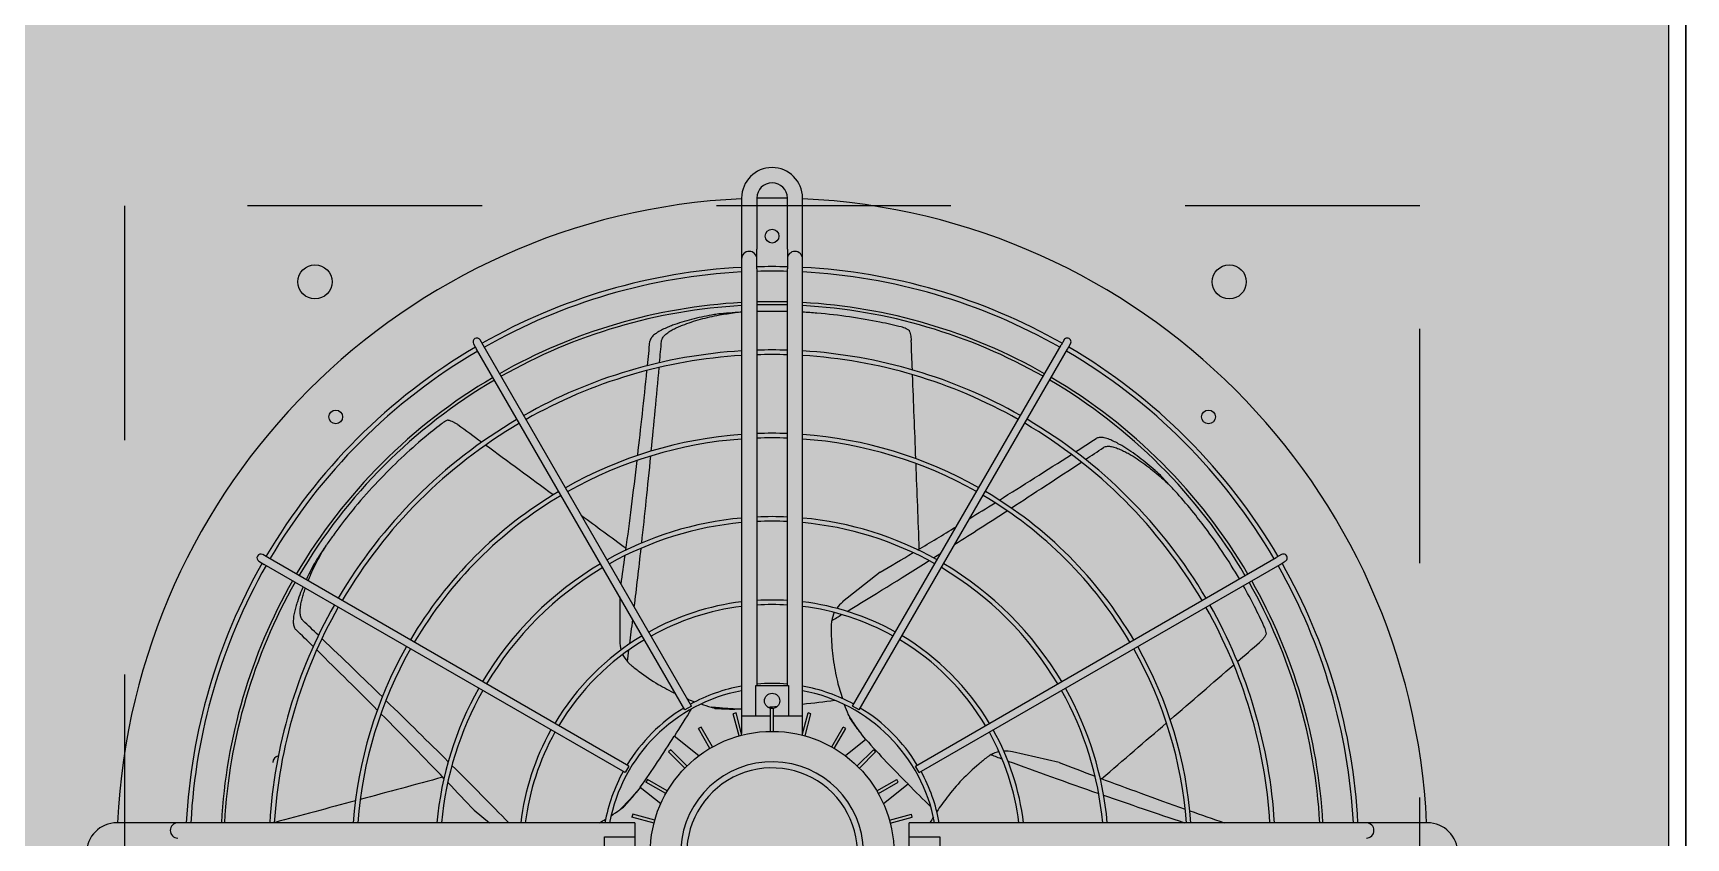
# Model space of a CAD drawing. Header units: metres. Extents: x -11 to 85, y -301 to 135.
# Drawn here: x 44.539 to 45.244, y 97.135 to 97.479 of the extents above; entities that cross this region are included whole.
import ezdxf

# ---------------------------------------------------------------- set-up
doc = ezdxf.new("R2010")
doc.units = ezdxf.units.M
doc.header["$LTSCALE"] = 0.036
doc.linetypes.add('HIDDEN', pattern=[0.375, 0.25, -0.125])
for name, color, linetype in [('elec psiktis', 170, 'Continuous'), ('elec psiktis exartimata', 170, 'Continuous'), ('fan klimatismos hatch', 21, 'Continuous')]:
    doc.layers.add(name, color=color, linetype=linetype)

# ---------------------------------------------------------------- blocks, each defined once
blk = doc.blocks.new('elec psiktis')
at = {"layer": 'fan klimatismos hatch'}
blk.add_hatch(color=256, dxfattribs=at).paths.add_polyline_path([(-2.3824, -0.0146), (-1.2059, -0.0146), (-1.2059, 2.2384), (-2.3824, 2.2384)])
at = {"layer": 'elec psiktis'}
for p, q in [((-2.3939, 2.2384), (-2.3939, -0.0146)), ((-2.3939, -0.0146), (-2.3939, 2.2384)), ((-2.3824, -0.0146), (-2.3824, 2.2384))]:
    blk.add_line(p, q, dxfattribs=at)
at = {"layer": 'elec psiktis exartimata', "linetype": 'HIDDEN'}
for p, q in [((-2.2192, 2.1002), (-2.2192, 1.2502)), ((-1.3692, 1.2502), (-1.3692, 2.1002)), ((-2.2192, 1.2502), (-1.3692, 1.2502))]:
    blk.add_line(p, q, dxfattribs=at)
at = {"layer": 'elec psiktis exartimata'}
for p, q in [((-1.9042, 1.6645), (-1.9042, 1.6858)), ((-1.6842, 1.6858), (-1.6842, 1.6645)), ((-1.8842, 1.6742), (-1.8842, 1.6645)), ((-1.7042, 1.6645), (-1.7042, 1.6742)), ((-1.8842, 1.6645), (-1.9042, 1.6645)), ((-1.8842, 1.6645), (-1.8842, 1.6552)), ((-1.6842, 1.6645), (-1.7042, 1.6645)), ((-1.7042, 1.6552), (-1.7042, 1.6645)), ((-2.2242, 1.6552), (-2.1907, 1.6552)), ((-2.1907, 1.6552), (-2.1842, 1.6552)), ((-2.1842, 1.6552), (-2.1777, 1.6552)), ((-2.1777, 1.6552), (-1.8842, 1.6552)), ((-1.8717, 1.6554), (-1.8862, 1.6515)), ((-1.8862, 1.6515), (-1.8857, 1.6496)), ((-1.8712, 1.6535), (-1.8857, 1.6496)), ((-1.7172, 1.6535), (-1.7027, 1.6496)), ((-1.7167, 1.6554), (-1.7022, 1.6515)), ((-1.7042, 1.6552), (-1.4107, 1.6552)), ((-1.7027, 1.6496), (-1.7022, 1.6515)), ((-1.5986, 1.647), (-1.6087, 1.6552)), ((-1.4107, 1.6552), (-1.4042, 1.6552)), ((-1.4042, 1.6552), (-1.3977, 1.6552)), ((-1.3977, 1.6552), (-1.3642, 1.6552)), ((-1.8672, 1.6425), (-1.8834, 1.6296)), ((-1.7077, 1.6318), (-1.7212, 1.6425)), ((-1.864, 1.636), (-1.877, 1.6285)), ((-1.877, 1.6285), (-1.876, 1.6268)), ((-1.863, 1.6343), (-1.876, 1.6268)), ((-1.7254, 1.6343), (-1.7124, 1.6268)), ((-1.7244, 1.636), (-1.7114, 1.6285)), ((-1.7124, 1.6268), (-1.7114, 1.6285)), ((-1.7076, 1.6321), (-1.705, 1.6353)), ((-1.8907, 1.6223), (-2.1276, 1.4856)), ((-1.8882, 1.618), (-2.1251, 1.4812)), ((-1.8907, 1.6223), (-1.8882, 1.618)), ((-1.8515, 1.6193), (-1.8621, 1.6087)), ((-1.85, 1.6179), (-1.8607, 1.6073)), ((-1.7383, 1.6179), (-1.7277, 1.6073)), ((-1.7369, 1.6193), (-1.7263, 1.6087)), ((-1.7002, 1.618), (-1.6977, 1.6223)), ((-1.7002, 1.618), (-1.4633, 1.4812)), ((-1.6977, 1.6223), (-1.4608, 1.4856)), ((-1.9826, 1.6156), (-1.952, 1.6086)), ((-1.8621, 1.6087), (-1.8607, 1.6073)), ((-1.8557, 1.6005), (-1.8423, 1.6112)), ((-1.835, 1.6064), (-1.8426, 1.5934)), ((-1.7533, 1.6064), (-1.7458, 1.5934)), ((-1.7461, 1.6112), (-1.7299, 1.5983)), ((-1.7277, 1.6073), (-1.7263, 1.6087)), ((-1.8554, 1.6003), (-1.8529, 1.5971)), ((-1.8333, 1.6054), (-1.8408, 1.5924)), ((-1.8159, 1.5981), (-1.8197, 1.5836)), ((-1.8139, 1.5976), (-1.8178, 1.5831)), ((-1.8142, 1.5966), (-1.8142, 1.5852)), ((-1.7952, 1.5952), (-1.7952, 1.5802)), ((-1.7932, 1.5952), (-1.7932, 1.5802)), ((-1.7744, 1.5976), (-1.7706, 1.5831)), ((-1.7742, 1.5852), (-1.7742, 1.5966)), ((-1.7725, 1.5981), (-1.7686, 1.5836)), ((-1.7551, 1.6054), (-1.7476, 1.5924)), ((-1.8426, 1.5934), (-1.8408, 1.5924)), ((-1.8142, 1.5852), (-1.8049, 1.5852)), ((-1.8142, 1.5852), (-1.8142, 1.2917)), ((-1.8049, 1.5852), (-1.7952, 1.5852)), ((-1.8049, 1.5652), (-1.8049, 1.5852)), ((-1.7932, 1.5852), (-1.7835, 1.5852)), ((-1.7835, 1.5852), (-1.7835, 1.5652)), ((-1.7835, 1.5852), (-1.7742, 1.5852)), ((-1.7742, 1.2917), (-1.7742, 1.5852)), ((-1.7476, 1.5924), (-1.7458, 1.5934)), ((-1.8514, 1.5811), (-1.9881, 1.3443)), ((-1.847, 1.5786), (-1.9838, 1.3418)), ((-1.8514, 1.5811), (-1.847, 1.5786)), ((-1.8197, 1.5836), (-1.8178, 1.5831)), ((-1.7952, 1.5802), (-1.7932, 1.5802)), ((-1.7739, 1.5806), (-1.7697, 1.5806)), ((-1.7706, 1.5831), (-1.7686, 1.5836)), ((-1.7414, 1.5786), (-1.737, 1.5811)), ((-1.7414, 1.5786), (-1.6046, 1.3418)), ((-1.737, 1.5811), (-1.6003, 1.3443)), ((-1.7835, 1.5652), (-1.8049, 1.5652)), ((-1.8042, 1.5652), (-1.8042, 1.2917)), ((-1.7842, 1.2917), (-1.7842, 1.5652)), ((-1.6942, 1.5069), (-1.6942, 1.5361)), ((-1.8651, 1.4907), (-1.8405, 1.5103)), ((-2.1276, 1.4856), (-2.131, 1.4836)), ((-2.1285, 1.4792), (-2.1251, 1.4812)), ((-1.4633, 1.4812), (-1.4599, 1.4792)), ((-1.4574, 1.4836), (-1.4608, 1.4856)), ((-1.9881, 1.3443), (-1.9901, 1.3408)), ((-1.9858, 1.3383), (-1.9838, 1.3418)), ((-1.6046, 1.3418), (-1.6026, 1.3383)), ((-1.5983, 1.3408), (-1.6003, 1.3443)), ((-1.8142, 1.2917), (-1.8142, 1.2852)), ((-1.8042, 1.2852), (-1.8042, 1.2917)), ((-1.7842, 1.2917), (-1.7842, 1.2852)), ((-1.7742, 1.2852), (-1.7742, 1.2917)), ((-1.8142, 1.2852), (-1.8142, 1.2787)), ((-1.8042, 1.2787), (-1.8042, 1.2852)), ((-1.7842, 1.2852), (-1.7842, 1.2787)), ((-1.7742, 1.2787), (-1.7742, 1.2852)), ((-1.8142, 1.2787), (-1.8142, 1.2452)), ((-1.8042, 1.2787), (-1.8042, 1.2452)), ((-1.7842, 1.2452), (-1.7842, 1.2787)), ((-1.7742, 1.2452), (-1.7742, 1.2787))]:
    blk.add_line(p, q, dxfattribs=at)
for centre, radius in [((-1.7942, 1.6752), 0.08), ((-1.7942, 1.5752), 0.005), ((-2.0806, 1.3888), 0.0045), ((-1.5078, 1.3888), 0.0045), ((-2.0942, 1.3002), 0.0112), ((-1.4942, 1.3002), 0.0112), ((-1.7942, 1.2702), 0.0045)]:
    blk.add_circle(centre, radius, dxfattribs=at)
for centre, radius, start, end in [((-1.7942, 1.6752), 0.06, 93.1897, 356.8103), ((-1.7942, 1.6752), 0.056, 89.4153, 0.5847), ((-2.2242, 1.6752), 0.02, 90, 270), ((-1.3642, 1.6752), 0.02, 270, 90), ((-2.1842, 1.6602), 0.005, 90, 270), ((-1.4042, 1.6602), 0.005, 270, 90), ((-1.7942, 1.6752), 0.43, 182.6659, 267.3341), ((-1.7942, 1.6752), 0.385, 182.9777, 209.6279), ((-1.7942, 1.6752), 0.382, 183.0012, 209.625), ((-1.7942, 1.6752), 0.362, 183.1671, 209.6043), ((-1.7942, 1.6752), 0.36, 183.1847, 209.6021), ((-1.7942, 1.6752), 0.3303, 183.4714, 209.5663), ((-1.7942, 1.6752), 0.3273, 183.5033, 209.5624), ((-1.7942, 1.6752), 0.2756, 184.1616, 209.4803), ((-1.7942, 1.6752), 0.2726, 184.2074, 209.4745), ((-1.7942, 1.6752), 0.2209, 185.1946, 209.3516), ((-1.7942, 1.6752), 0.2179, 185.2663, 209.3426), ((-1.7942, 1.6752), 0.1662, 186.9115, 209.1381), ((-1.7942, 1.6752), 0.1632, 187.0392, 209.1223), ((-1.7942, 1.6752), 0.1115, 190.3332, 208.7152), ((-1.7942, 1.6752), 0.1085, 190.6222, 259.3778), ((-1.7942, 1.6752), 0.1085, 280.6222, 349.3778), ((-1.7942, 1.6752), 0.43, 272.6659, 357.3341), ((-1.7942, 1.6752), 0.1115, 331.2848, 349.6668), ((-1.7942, 1.6752), 0.1632, 330.8777, 352.9608), ((-1.7942, 1.6752), 0.1662, 330.8619, 353.0885), ((-1.7942, 1.6752), 0.2179, 330.6574, 354.7337), ((-1.7942, 1.6752), 0.2209, 330.6484, 354.8054), ((-1.7942, 1.6752), 0.2726, 330.5255, 355.7926), ((-1.7942, 1.6752), 0.2756, 330.5197, 355.8384), ((-1.7942, 1.6752), 0.3273, 330.4376, 356.4967), ((-1.7942, 1.6752), 0.3303, 330.4337, 356.5286), ((-1.7942, 1.6752), 0.36, 330.3979, 356.8153), ((-1.7942, 1.6752), 0.362, 330.3957, 356.8329), ((-1.7942, 1.6752), 0.382, 330.375, 356.9988), ((-1.7942, 1.6752), 0.385, 330.3721, 357.0223), ((-2.2653, 1.2384), 0.5467, 41.4826, 45.6916), ((-1.2635, 1.3131), 0.5467, 144.3397, 148.5487), ((-1.7942, 1.6752), 0.1115, 211.2848, 238.7152), ((-1.7942, 1.6752), 0.1115, 301.2848, 328.7152), ((-1.9475, 1.6281), 0.02, 257.1429, 273.5389), ((-1.9475, 1.6281), 0.02, 282.4851, 298.7032), ((-1.4712, 1.6157), 0.0046, 283.1209, 360), ((-1.7942, 1.6752), 0.1662, 210.8619, 239.1381), ((-1.7942, 1.6752), 0.1632, 210.8777, 239.1223), ((-1.7942, 1.6752), 0.1632, 300.8777, 329.1223), ((-1.7942, 1.6752), 0.1662, 300.8619, 329.1381), ((-1.7942, 1.6752), 0.1115, 241.2848, 259.6668), ((-1.7464, 1.0345), 0.5467, 94.7323, 95.3661), ((-1.7942, 1.6752), 0.1115, 280.3332, 298.7152), ((-1.7942, 1.6752), 0.2209, 210.6484, 239.3516), ((-1.7942, 1.6752), 0.2179, 210.6574, 239.3426), ((-1.7942, 1.6752), 0.1115, 264.8545, 275.1455), ((-1.7942, 1.6752), 0.2179, 300.6574, 329.3426), ((-1.7942, 1.6752), 0.2209, 300.6484, 329.3516), ((-1.7142, 1.5361), 0.02, 25.3423, 41.5603), ((-1.7142, 1.5361), 0.02, 0, 16.3961), ((-1.7942, 1.6752), 0.2756, 210.5197, 239.4803), ((-1.7942, 1.6752), 0.2726, 210.5255, 239.4745), ((-1.7942, 1.6752), 0.1662, 240.8619, 263.0885), ((-1.7942, 1.6752), 0.1632, 240.8777, 262.9608), ((-1.7942, 1.6752), 0.1632, 277.0392, 299.1223), ((-1.7942, 1.6752), 0.1662, 276.9115, 299.1381), ((-1.7942, 1.6752), 0.2726, 300.5255, 329.4745), ((-1.7942, 1.6752), 0.2756, 300.5197, 329.4803), ((-1.853, 1.5259), 0.02, 333.9137, 350.1318), ((-1.7942, 1.6752), 0.3303, 210.4337, 239.5663), ((-1.7942, 1.6752), 0.3273, 210.4376, 239.5624), ((-1.853, 1.5259), 0.02, 308.5714, 324.9675), ((-1.7942, 1.6752), 0.1632, 266.487, 273.513), ((-1.7942, 1.6752), 0.1662, 266.5505, 273.4495), ((-1.7942, 1.6752), 0.3273, 300.4376, 329.5624), ((-1.7942, 1.6752), 0.3303, 300.4337, 329.5663), ((-1.7942, 1.6752), 0.362, 210.3957, 239.6043), ((-1.7942, 1.6752), 0.36, 210.3979, 239.6021), ((-1.7942, 1.6752), 0.36, 300.3979, 329.6021), ((-1.7942, 1.6752), 0.362, 300.3957, 329.6043), ((-2.1298, 1.4814), 0.0025, 120, 300), ((-1.7942, 1.6752), 0.385, 210.3721, 239.6279), ((-1.7942, 1.6752), 0.382, 210.375, 239.625), ((-1.7942, 1.6752), 0.2209, 240.6484, 264.8054), ((-1.7942, 1.6752), 0.2179, 240.6574, 264.7337), ((-1.7942, 1.6752), 0.2179, 275.2663, 299.3426), ((-1.7942, 1.6752), 0.2209, 275.1946, 299.3516), ((-1.7942, 1.6752), 0.382, 300.375, 329.625), ((-1.7942, 1.6752), 0.385, 300.3721, 329.6279), ((-1.4586, 1.4814), 0.0025, 240, 60), ((-1.7942, 1.6752), 0.2179, 267.3696, 272.6304), ((-1.7942, 1.6752), 0.2209, 267.4054, 272.5946), ((-1.7942, 1.6752), 0.2756, 240.5197, 265.8384), ((-1.7942, 1.6752), 0.2726, 240.5255, 265.7926), ((-1.7942, 1.6752), 0.2726, 274.2074, 299.4745), ((-1.7942, 1.6752), 0.2756, 274.1616, 299.4803), ((-1.7942, 1.6752), 0.2726, 267.8977, 272.1023), ((-1.7942, 1.6752), 0.2756, 267.9206, 272.0794), ((-1.7942, 1.6752), 0.3273, 240.4376, 266.4967), ((-1.7942, 1.6752), 0.3273, 273.5033, 299.5624), ((-1.7942, 1.6752), 0.3303, 240.4337, 266.5286), ((-1.7942, 1.6752), 0.3303, 273.4714, 299.5663), ((-1.7942, 1.6752), 0.362, 240.3957, 266.8329), ((-1.7942, 1.6752), 0.36, 240.3979, 266.8153), ((-1.7942, 1.6752), 0.36, 273.1847, 299.6021), ((-1.7942, 1.6752), 0.362, 273.1671, 299.6043), ((-1.7942, 1.6752), 0.3273, 268.2492, 271.7508), ((-1.9879, 1.3396), 0.0025, 150, 330), ((-1.7942, 1.6752), 0.385, 240.3721, 267.0223), ((-1.7942, 1.6752), 0.382, 240.375, 266.9988), ((-1.7942, 1.6752), 0.3303, 268.2651, 271.7349), ((-1.7942, 1.6752), 0.382, 273.0012, 299.625), ((-1.7942, 1.6752), 0.385, 272.9777, 299.6279), ((-1.6004, 1.3396), 0.0025, 210, 30), ((-1.7942, 1.6752), 0.36, 268.4082, 271.5918), ((-1.7942, 1.6752), 0.362, 268.417, 271.583), ((-1.7942, 1.6752), 0.382, 268.4999, 271.5001), ((-1.8092, 1.2852), 0.005, 180, 360), ((-1.7942, 1.6752), 0.385, 268.5116, 271.4884), ((-1.7792, 1.2852), 0.005, 180, 360), ((-1.7942, 1.2452), 0.02, 180, 360), ((-1.7942, 1.6752), 0.43, 268.6674, 271.3326), ((-1.7942, 1.2452), 0.01, 180, 360)]:
    blk.add_arc(centre, radius, start, end, dxfattribs=at)
for centre, major_axis, ratio, start_param, end_param in [((-18.5636, 5.3589), (16.7019, -3.8121), 0.018843, 0.161837, 0.170185), ((-18.5636, 5.3589), (16.7795, -3.8298), 0.018843, 0.169281, 0.187526), ((11.7162, -8.9197), (13.4561, -10.7309), 0.018843, 3.2903, 3.30969), ((-6.9304, 0.6466), (-7.7574, -1.7706), 0.040757, 2.333158, 2.342778), ((-18.5636, 5.3589), (16.7019, -3.8121), 0.018843, 0.137514, 0.160637), ((-1.8258, 1.4707), (0.2022, -0.2535), 0.192511, 2.087387, 2.163873), ((11.7162, -8.9197), (13.3939, -10.6812), 0.018843, 3.266381, 3.277575), ((-6.9304, 0.6466), (-7.7574, -1.7706), 0.040757, 2.322894, 2.332595), ((-18.5636, 5.3589), (16.7795, -3.8298), 0.018843, 0.144674, 0.168097), ((2.3872, 4.8304), (-6.221, -4.961), 0.040757, -0.818699, -0.808998), ((-18.5636, 5.3589), (16.7019, -3.8121), 0.018843, 0.124789, 0.135982), ((11.7162, -8.9197), (13.3939, -10.6812), 0.018843, 3.279106, 3.30223), ((-18.5636, 5.3589), (16.7795, -3.8298), 0.018843, 0.13987, 0.143049), ((11.7162, -8.9197), (13.4561, -10.7309), 0.018843, 3.310873, 3.329534), ((-1.5878, 1.6899), (-0.2022, -0.2535), 0.192511, -1.054205, -0.97772), ((2.3872, 4.8304), (-6.221, -4.961), 0.040757, -0.808434, -0.798814), ((-1.654, 1.523), (0.3243, 0), 0.192511, 2.087387, 2.163873), ((11.7162, -8.9197), (13.3939, -10.6812), 0.018843, 3.303429, 3.322502), ((11.7162, -8.9197), (13.4561, -10.7309), 0.018843, 3.330536, 3.346812), ((2.3872, 4.8304), (-6.221, -4.961), 0.040757, -0.79826, -0.794884), ((-1.654, -15.4935), (0, -17.211), 0.018843, 3.281463, 3.284642), ((-1.654, -15.4935), (0, -17.211), 0.018843, 3.286266, 3.29253), ((11.7162, -8.9197), (13.4561, -10.7309), 0.018843, 3.347706, 3.351652), ((11.7162, -8.9197), (13.3939, -10.6812), 0.018843, 3.323531, 3.328609), ((-15.1298, -9.1389), (-13.4561, -10.7309), 0.018843, 3.281463, 3.284642), ((-15.1298, -9.1389), (-13.4561, -10.7309), 0.018843, 3.286266, 3.30969), ((-1.654, -15.4935), (0, -17.211), 0.018843, 3.295685, 3.30969), ((-1.654, -15.4935), (0, -17.1314), 0.018843, 3.269232, 3.277575), ((-15.1298, -9.1389), (-13.3939, -10.6812), 0.018843, 3.266381, 3.277575), ((-15.1298, -9.1389), (-13.3939, -10.6812), 0.018843, 3.279106, 3.290935), ((-15.1298, -9.1389), (-13.4561, -10.7309), 0.018843, 3.310873, 3.31287), ((-1.654, 6.9115), (0, -7.9569), 0.040757, -0.818699, -0.808998), ((-1.654, -15.4935), (0, -17.1314), 0.018843, 3.279106, 3.30223), ((-15.1298, -9.1389), (-13.4561, -10.7309), 0.018843, 3.316492, 3.329534), ((-1.654, -15.4935), (0, -17.211), 0.018843, 3.310873, 3.329534), ((-5.8007, 5.0496), (6.221, -4.961), 0.040757, -0.818699, -0.812439), ((-15.1298, -9.1389), (-13.3939, -10.6812), 0.018843, 3.294965, 3.30223), ((-15.1298, -9.1389), (-13.4561, -10.7309), 0.018843, 3.330536, 3.346812), ((-15.1298, -9.1389), (-13.3939, -10.6812), 0.018843, 3.303429, 3.322502), ((-5.8007, 5.0496), (6.221, -4.961), 0.040757, -0.808434, -0.798814), ((-15.1298, -9.1389), (-13.4561, -10.7309), 0.018843, 3.347706, 3.351652), ((-15.1298, -9.1389), (-13.3939, -10.6812), 0.018843, 3.323531, 3.328609), ((-1.654, 6.9115), (0, -7.9569), 0.040757, -0.808434, -0.798814), ((-1.654, -15.4935), (0, -17.211), 0.018843, 3.330536, 3.346812), ((-1.654, -15.4935), (0, -17.1314), 0.018843, 3.303429, 3.322502), ((-5.8007, 5.0496), (6.221, -4.961), 0.040757, -0.79826, -0.794884), ((-1.654, 6.9115), (0, -7.9569), 0.040757, -0.79826, -0.794884), ((-1.654, -15.4935), (0, -17.211), 0.018843, 3.347706, 3.351652), ((-1.654, -15.4935), (0, -17.1314), 0.018843, 3.323531, 3.328609)]:
    blk.add_ellipse(centre, major_axis=major_axis, ratio=ratio, start_param=start_param, end_param=end_param, dxfattribs=at)
for points in [[(-1.9001, 1.6514), (-1.8993, 1.6527), (-1.8986, 1.6539), (-1.8978, 1.6552)], [(-1.6885, 1.6506), (-1.6905, 1.6493), (-1.6924, 1.648), (-1.6943, 1.6467)], [(-1.6809, 1.6552), (-1.6823, 1.6544), (-1.6836, 1.6536), (-1.6849, 1.6528)], [(-1.8416, 1.5776), (-1.8424, 1.5798), (-1.8433, 1.5819), (-1.8442, 1.5841)], [(-1.7475, 1.5772), (-1.7497, 1.578), (-1.7519, 1.5787), (-1.7541, 1.5793)], [(-1.7386, 1.5739), (-1.7402, 1.5746), (-1.7419, 1.5752), (-1.7435, 1.5758)], [(-1.7942, 1.3196), (-1.7909, 1.3196), (-1.7875, 1.3196), (-1.7842, 1.3197)], [(-1.7742, 1.3201), (-1.7728, 1.3202), (-1.7714, 1.3203), (-1.7699, 1.3204)]]:
    blk.add_open_spline(points, degree=3, dxfattribs=at)
for points, knots in [([(-1.9353, 1.6122), (-1.9334, 1.6137), (-1.9316, 1.6152), (-1.926, 1.62), (-1.9223, 1.6234), (-1.9153, 1.6307), (-1.9121, 1.6345), (-1.9066, 1.6415), (-1.9044, 1.6447), (-1.9023, 1.6479)], [22.344079, 22.344079, 22.344079, 22.344079, 29.207025, 29.207025, 43.810537, 43.810537, 58.414049, 58.414049, 69.687336, 69.687336, 69.687336, 69.687336]), ([(-1.7078, 1.6318), (-1.7077, 1.6319), (-1.7077, 1.632), (-1.7062, 1.6338), (-1.7047, 1.6356), (-1.7016, 1.6391), (-1.7, 1.6409), (-1.697, 1.644), (-1.6956, 1.6454), (-1.6943, 1.6467)], [51.900767, 51.900767, 51.900767, 51.900767, 52.250056, 52.250056, 59.476064, 59.476064, 66.702072, 66.702072, 72.30074, 72.30074, 72.30074, 72.30074]), ([(-1.6966, 1.645), (-1.6966, 1.645), (-1.6967, 1.645), (-1.6991, 1.6424), (-1.7014, 1.6398), (-1.704, 1.6365), (-1.7045, 1.6359), (-1.705, 1.6353)], [63.116183, 63.116183, 63.116183, 63.116183, 63.200181, 63.200181, 73.733544, 73.733544, 76.156299, 76.156299, 76.156299, 76.156299]), ([(-1.6943, 1.6467), (-1.6946, 1.6464), (-1.695, 1.6462), (-1.6958, 1.6456), (-1.6962, 1.6453), (-1.6966, 1.645)], [60.821368, 60.821368, 60.821368, 60.821368, 62.414931, 62.414931, 64.507113, 64.507113, 64.507113, 64.507113]), ([(-1.9379, 1.6105), (-1.9376, 1.6107), (-1.9372, 1.6109), (-1.9364, 1.6115), (-1.9358, 1.6118), (-1.9353, 1.6122)], [74.725099, 74.725099, 74.725099, 74.725099, 75.874264, 75.874264, 77.80458, 77.80458, 77.80458, 77.80458]), ([(-1.8556, 1.6006), (-1.8556, 1.6005), (-1.8555, 1.6004), (-1.854, 1.5986), (-1.8527, 1.5967), (-1.8499, 1.5929), (-1.8486, 1.5909), (-1.8462, 1.5873), (-1.8452, 1.5857), (-1.8442, 1.5841)], [51.900767, 51.900767, 51.900767, 51.900767, 52.250056, 52.250056, 59.476064, 59.476064, 66.702072, 66.702072, 72.30074, 72.30074, 72.30074, 72.30074]), ([(-1.8453, 1.5867), (-1.8453, 1.5868), (-1.8453, 1.5868), (-1.8473, 1.5897), (-1.8493, 1.5926), (-1.8519, 1.5959), (-1.8524, 1.5965), (-1.8529, 1.5971)], [63.116183, 63.116183, 63.116183, 63.116183, 63.200181, 63.200181, 73.733544, 73.733544, 76.156299, 76.156299, 76.156299, 76.156299]), ([(-1.8442, 1.5841), (-1.8443, 1.5845), (-1.8445, 1.5849), (-1.8449, 1.5858), (-1.8451, 1.5863), (-1.8453, 1.5867)], [60.821368, 60.821368, 60.821368, 60.821368, 62.414931, 62.414931, 64.507113, 64.507113, 64.507113, 64.507113]), ([(-1.833, 1.5256), (-1.8329, 1.528), (-1.833, 1.5303), (-1.8332, 1.5377), (-1.8336, 1.5427), (-1.835, 1.5527), (-1.8359, 1.5577), (-1.838, 1.5663), (-1.8391, 1.57), (-1.8403, 1.5736)], [22.344079, 22.344079, 22.344079, 22.344079, 29.207025, 29.207025, 43.810537, 43.810537, 58.414049, 58.414049, 69.687336, 69.687336, 69.687336, 69.687336]), ([(-1.7742, 1.5806), (-1.7741, 1.5806), (-1.774, 1.5806), (-1.7716, 1.5806), (-1.7693, 1.5805), (-1.7646, 1.5803), (-1.7622, 1.5801), (-1.7579, 1.5797), (-1.756, 1.5795), (-1.7541, 1.5793)], [51.900767, 51.900767, 51.900767, 51.900767, 52.250056, 52.250056, 59.476064, 59.476064, 66.702072, 66.702072, 72.30074, 72.30074, 72.30074, 72.30074]), ([(-1.7569, 1.5801), (-1.757, 1.5801), (-1.757, 1.5801), (-1.7605, 1.5804), (-1.764, 1.5805), (-1.7682, 1.5806), (-1.769, 1.5806), (-1.7697, 1.5806)], [63.116183, 63.116183, 63.116183, 63.116183, 63.200181, 63.200181, 73.733544, 73.733544, 76.156299, 76.156299, 76.156299, 76.156299]), ([(-1.7541, 1.5793), (-1.7546, 1.5794), (-1.755, 1.5795), (-1.7559, 1.5798), (-1.7565, 1.5799), (-1.7569, 1.5801)], [60.821368, 60.821368, 60.821368, 60.821368, 62.414931, 62.414931, 64.507113, 64.507113, 64.507113, 64.507113]), ([(-1.7015, 1.5516), (-1.7033, 1.5531), (-1.7051, 1.5545), (-1.711, 1.559), (-1.7152, 1.5618), (-1.7232, 1.5665), (-1.727, 1.5686), (-1.7308, 1.5704)], [22.344079, 22.344079, 22.344079, 22.344079, 29.207025, 29.207025, 43.810537, 43.810537, 56.185138, 56.185138, 56.185138, 56.185138]), ([(-1.6992, 1.5494), (-1.6995, 1.5497), (-1.6997, 1.55), (-1.7005, 1.5507), (-1.7009, 1.5512), (-1.7015, 1.5516)], [74.725099, 74.725099, 74.725099, 74.725099, 75.874264, 75.874264, 77.80458, 77.80458, 77.80458, 77.80458]), ([(-2.1186, 1.5312), (-2.1185, 1.5314), (-2.1184, 1.5316), (-2.118, 1.5323), (-2.1177, 1.5328), (-2.117, 1.5338), (-2.1166, 1.5343), (-2.1158, 1.5352), (-2.1153, 1.5357), (-2.1146, 1.5363), (-2.1144, 1.5366), (-2.1141, 1.5368)], [148.21489, 148.21489, 148.21489, 148.21489, 148.790276, 148.790276, 150.632855, 150.632855, 152.475435, 152.475435, 154.318014, 154.318014, 155.348889, 155.348889, 155.348889, 155.348889]), ([(-2.1186, 1.5312), (-2.1185, 1.5306), (-2.1184, 1.53), (-2.1179, 1.5283), (-2.1175, 1.5272), (-2.117, 1.5261)], [23.505025, 23.505025, 23.505025, 23.505025, 25.859516, 25.859516, 30.318685, 30.318685, 30.318685, 30.318685]), ([(-2.117, 1.5261), (-2.1151, 1.5219), (-2.113, 1.5176), (-2.1085, 1.5087), (-2.106, 1.5042), (-2.1034, 1.4995)], [5.628237, 5.628237, 5.628237, 5.628237, 24.441601, 24.441601, 43.427126, 43.427126, 43.427126, 43.427126]), ([(-1.8333, 1.5225), (-1.8332, 1.5229), (-1.8332, 1.5233), (-1.833, 1.5243), (-1.833, 1.5249), (-1.833, 1.5256)], [74.725099, 74.725099, 74.725099, 74.725099, 75.874264, 75.874264, 77.80458, 77.80458, 77.80458, 77.80458]), ([(-1.4863, 1.5224), (-1.4861, 1.5222), (-1.4859, 1.522), (-1.4855, 1.5214), (-1.4853, 1.521), (-1.4849, 1.5202), (-1.4848, 1.5198), (-1.4846, 1.519), (-1.4846, 1.5185), (-1.4845, 1.5176), (-1.4844, 1.5171), (-1.4845, 1.516), (-1.4845, 1.5154), (-1.4846, 1.5138), (-1.4848, 1.5126), (-1.4852, 1.5104), (-1.4854, 1.5093), (-1.486, 1.5071), (-1.4863, 1.506), (-1.487, 1.5038), (-1.4874, 1.5025), (-1.4879, 1.5012)], [116.818504, 116.818504, 116.818504, 116.818504, 117.674315, 117.674315, 118.90653, 118.90653, 120.138745, 120.138745, 121.370961, 121.370961, 122.9854, 122.9854, 124.599839, 124.599839, 127.828717, 127.828717, 131.057596, 131.057596, 134.286474, 134.286474, 138.394553, 138.394553, 138.394553, 138.394553]), ([(-1.4864, 1.5003), (-1.4859, 1.5016), (-1.4853, 1.5029), (-1.484, 1.5062), (-1.4833, 1.5082), (-1.4823, 1.5113), (-1.4819, 1.5124), (-1.4813, 1.5147), (-1.481, 1.5159), (-1.4805, 1.5182), (-1.4802, 1.5194), (-1.48, 1.5212), (-1.48, 1.5218), (-1.4799, 1.523), (-1.4799, 1.5235), (-1.48, 1.5249), (-1.4801, 1.5258), (-1.4806, 1.527), (-1.4808, 1.5274), (-1.4811, 1.5279), (-1.4813, 1.5282), (-1.4815, 1.5283)], [91.858893, 91.858893, 91.858893, 91.858893, 95.920375, 95.920375, 102.39441, 102.39441, 105.823764, 105.823764, 109.253118, 109.253118, 112.682473, 112.682473, 114.39715, 114.39715, 116.111827, 116.111827, 118.548976, 118.548976, 119.767551, 119.767551, 120.608571, 120.608571, 120.608571, 120.608571]), ([(-2.1009, 1.4952), (-2.0974, 1.4893), (-2.0937, 1.4833), (-2.0855, 1.4711), (-2.0811, 1.465), (-2.075, 1.457), (-2.0736, 1.4552), (-2.0722, 1.4534)], [49.321024, 49.321024, 49.321024, 49.321024, 73.324803, 73.324803, 97.766405, 97.766405, 104.926774, 104.926774, 104.926774, 104.926774]), ([(-1.4897, 1.4965), (-1.4901, 1.4954), (-1.4905, 1.4944), (-1.4918, 1.4915), (-1.4926, 1.4896), (-1.4945, 1.4857), (-1.4955, 1.4838), (-1.4981, 1.4789), (-1.4999, 1.4758), (-1.5017, 1.4729)], [143.437266, 143.437266, 143.437266, 143.437266, 146.632824, 146.632824, 152.805999, 152.805999, 158.979173, 158.979173, 169.240552, 169.240552, 169.240552, 169.240552]), ([(-1.4952, 1.4827), (-1.4945, 1.4838), (-1.4939, 1.4849), (-1.4923, 1.488), (-1.4912, 1.49), (-1.4896, 1.4932), (-1.489, 1.4945), (-1.4884, 1.4957)], [72.856457, 72.856457, 72.856457, 72.856457, 76.498272, 76.498272, 82.972306, 82.972306, 86.976106, 86.976106, 86.976106, 86.976106]), ([(-1.5017, 1.4729), (-1.5002, 1.475), (-1.4988, 1.4772), (-1.4966, 1.4805), (-1.4959, 1.4816), (-1.4952, 1.4827)], [23.843624, 23.843624, 23.843624, 23.843624, 31.17572, 31.17572, 34.967352, 34.967352, 34.967352, 34.967352]), ([(-1.5162, 1.4534), (-1.5127, 1.4578), (-1.5093, 1.4622), (-1.5046, 1.4688), (-1.5031, 1.4708), (-1.5017, 1.4729)], [104.926774, 104.926774, 104.926774, 104.926774, 122.208006, 122.208006, 129.840338, 129.840338, 129.840338, 129.840338]), ([(-2.0722, 1.4534), (-2.0688, 1.4491), (-2.0652, 1.4448), (-2.0598, 1.4387), (-2.0581, 1.4369), (-2.0564, 1.435)], [104.926774, 104.926774, 104.926774, 104.926774, 122.208006, 122.208006, 129.840338, 129.840338, 129.840338, 129.840338]), ([(-1.577, 1.3936), (-1.5734, 1.3964), (-1.5696, 1.3994), (-1.5609, 1.4067), (-1.5558, 1.4112), (-1.5457, 1.4207), (-1.5406, 1.4258), (-1.5304, 1.4365), (-1.5254, 1.4422), (-1.519, 1.4499), (-1.5176, 1.4517), (-1.5162, 1.4534)], [5.628237, 5.628237, 5.628237, 5.628237, 24.441601, 24.441601, 48.883202, 48.883202, 73.324803, 73.324803, 97.766405, 97.766405, 104.926774, 104.926774, 104.926774, 104.926774]), ([(-2.0116, 1.4089), (-2.0119, 1.4088), (-2.0121, 1.4087), (-2.0128, 1.4084), (-2.0132, 1.4083), (-2.014, 1.4081), (-2.0145, 1.4081), (-2.0153, 1.4081), (-2.0158, 1.4081), (-2.0167, 1.4083), (-2.0172, 1.4084), (-2.0183, 1.4086), (-2.0188, 1.4088), (-2.0204, 1.4093), (-2.0215, 1.4097), (-2.0236, 1.4106), (-2.0246, 1.4111), (-2.0266, 1.4121), (-2.0276, 1.4126), (-2.0302, 1.4141), (-2.032, 1.4152), (-2.0354, 1.4175), (-2.0371, 1.4187), (-2.0405, 1.4212), (-2.0422, 1.4225), (-2.0455, 1.4251), (-2.0472, 1.4265), (-2.0514, 1.4302), (-2.054, 1.4326), (-2.0564, 1.435)], [116.818504, 116.818504, 116.818504, 116.818504, 117.674315, 117.674315, 118.90653, 118.90653, 120.138745, 120.138745, 121.370961, 121.370961, 122.9854, 122.9854, 124.599839, 124.599839, 127.828717, 127.828717, 131.057596, 131.057596, 134.286474, 134.286474, 140.459649, 140.459649, 146.632824, 146.632824, 152.805999, 152.805999, 158.979173, 158.979173, 169.240552, 169.240552, 169.240552, 169.240552]), ([(-2.0564, 1.435), (-2.0547, 1.4331), (-2.0529, 1.4312), (-2.0502, 1.4284), (-2.0493, 1.4274), (-2.0483, 1.4264)], [23.843624, 23.843624, 23.843624, 23.843624, 31.17572, 31.17572, 34.967352, 34.967352, 34.967352, 34.967352]), ([(-2.0483, 1.4264), (-2.0474, 1.4256), (-2.0465, 1.4248), (-2.0438, 1.4224), (-2.0421, 1.421), (-2.0386, 1.4182), (-2.0369, 1.4168), (-2.0333, 1.4141), (-2.0315, 1.4128), (-2.0279, 1.4104), (-2.0261, 1.4092), (-2.0234, 1.4075), (-2.0224, 1.407), (-2.0203, 1.4058), (-2.0192, 1.4052), (-2.017, 1.4042), (-2.0158, 1.4037), (-2.0142, 1.4031), (-2.0136, 1.4029), (-2.0125, 1.4026), (-2.0119, 1.4025), (-2.0106, 1.4023), (-2.0097, 1.4022), (-2.0084, 1.4024), (-2.008, 1.4025), (-2.0074, 1.4027), (-2.0071, 1.4029), (-2.0069, 1.403)], [72.856457, 72.856457, 72.856457, 72.856457, 76.498272, 76.498272, 82.972306, 82.972306, 89.446341, 89.446341, 95.920375, 95.920375, 102.39441, 102.39441, 105.823764, 105.823764, 109.253118, 109.253118, 112.682473, 112.682473, 114.39715, 114.39715, 116.111827, 116.111827, 118.548976, 118.548976, 119.767551, 119.767551, 120.608571, 120.608571, 120.608571, 120.608571]), ([(-1.5817, 1.3909), (-1.5819, 1.3909), (-1.582, 1.391), (-1.5828, 1.3912), (-1.5834, 1.3914), (-1.5845, 1.3919), (-1.5851, 1.3922), (-1.5862, 1.3928), (-1.5867, 1.3931), (-1.5875, 1.3936), (-1.5878, 1.3938), (-1.5881, 1.394)], [148.21489, 148.21489, 148.21489, 148.21489, 148.790276, 148.790276, 150.632855, 150.632855, 152.475435, 152.475435, 154.318014, 154.318014, 155.348889, 155.348889, 155.348889, 155.348889]), ([(-1.5817, 1.3909), (-1.5811, 1.3911), (-1.5805, 1.3914), (-1.5789, 1.3922), (-1.5779, 1.3929), (-1.577, 1.3936)], [23.505025, 23.505025, 23.505025, 23.505025, 25.859516, 25.859516, 30.318685, 30.318685, 30.318685, 30.318685]), ([(-1.8839, 1.3318), (-1.884, 1.3319), (-1.8841, 1.3321), (-1.8844, 1.3329), (-1.8846, 1.3334), (-1.8849, 1.3346), (-1.885, 1.3352), (-1.8853, 1.3365), (-1.8854, 1.3371), (-1.8854, 1.338), (-1.8855, 1.3384), (-1.8855, 1.3387)], [148.21489, 148.21489, 148.21489, 148.21489, 148.790276, 148.790276, 150.632855, 150.632855, 152.475435, 152.475435, 154.318014, 154.318014, 155.348889, 155.348889, 155.348889, 155.348889]), ([(-1.7216, 1.3392), (-1.7217, 1.3389), (-1.7217, 1.3386), (-1.7219, 1.3379), (-1.7221, 1.3375), (-1.7225, 1.3368), (-1.7227, 1.3364), (-1.7233, 1.3357), (-1.7236, 1.3354), (-1.7243, 1.3348), (-1.7247, 1.3344), (-1.7255, 1.3338), (-1.726, 1.3334), (-1.7274, 1.3325), (-1.7283, 1.3319), (-1.7304, 1.3308), (-1.7314, 1.3303), (-1.7334, 1.3294), (-1.7345, 1.329), (-1.7373, 1.3279), (-1.7392, 1.3272), (-1.7431, 1.3259), (-1.7451, 1.3253), (-1.7492, 1.3242), (-1.7513, 1.3237), (-1.7554, 1.3227), (-1.7575, 1.3223), (-1.7631, 1.3213), (-1.7665, 1.3208), (-1.7699, 1.3204)], [116.818504, 116.818504, 116.818504, 116.818504, 117.674315, 117.674315, 118.90653, 118.90653, 120.138745, 120.138745, 121.370961, 121.370961, 122.9854, 122.9854, 124.599839, 124.599839, 127.828717, 127.828717, 131.057596, 131.057596, 134.286474, 134.286474, 140.459649, 140.459649, 146.632824, 146.632824, 152.805999, 152.805999, 158.979173, 158.979173, 169.240552, 169.240552, 169.240552, 169.240552]), ([(-1.7582, 1.3214), (-1.757, 1.3216), (-1.7557, 1.3218), (-1.7523, 1.3224), (-1.7501, 1.3228), (-1.7457, 1.3238), (-1.7435, 1.3243), (-1.7392, 1.3254), (-1.7371, 1.326), (-1.7329, 1.3273), (-1.7309, 1.328), (-1.7279, 1.3291), (-1.7268, 1.3295), (-1.7246, 1.3305), (-1.7234, 1.331), (-1.7213, 1.332), (-1.7202, 1.3326), (-1.7187, 1.3336), (-1.7182, 1.3339), (-1.7172, 1.3346), (-1.7168, 1.3349), (-1.7158, 1.3358), (-1.7152, 1.3365), (-1.7145, 1.3376), (-1.7143, 1.338), (-1.7141, 1.3386), (-1.7141, 1.3389), (-1.714, 1.3392)], [72.856457, 72.856457, 72.856457, 72.856457, 76.498272, 76.498272, 82.972306, 82.972306, 89.446341, 89.446341, 95.920375, 95.920375, 102.39441, 102.39441, 105.823764, 105.823764, 109.253118, 109.253118, 112.682473, 112.682473, 114.39715, 114.39715, 116.111827, 116.111827, 118.548976, 118.548976, 119.767551, 119.767551, 120.608571, 120.608571, 120.608571, 120.608571]), ([(-1.8839, 1.3318), (-1.8834, 1.3315), (-1.8828, 1.3312), (-1.8812, 1.3305), (-1.8801, 1.3301), (-1.879, 1.3298)], [23.505025, 23.505025, 23.505025, 23.505025, 25.859516, 25.859516, 30.318685, 30.318685, 30.318685, 30.318685]), ([(-1.879, 1.3298), (-1.8745, 1.3287), (-1.8698, 1.3276), (-1.8586, 1.3254), (-1.852, 1.3242), (-1.8382, 1.3222), (-1.831, 1.3214), (-1.8205, 1.3205), (-1.8174, 1.3203), (-1.8142, 1.3201)], [5.628237, 5.628237, 5.628237, 5.628237, 24.441601, 24.441601, 48.883202, 48.883202, 73.324803, 73.324803, 83.704009, 83.704009, 83.704009, 83.704009]), ([(-1.8042, 1.3197), (-1.8031, 1.3197), (-1.8021, 1.3196), (-1.7987, 1.3196), (-1.7965, 1.3196), (-1.7942, 1.3196)], [94.411027, 94.411027, 94.411027, 94.411027, 97.766405, 97.766405, 104.926774, 104.926774, 104.926774, 104.926774]), ([(-1.7699, 1.3204), (-1.7674, 1.3206), (-1.7648, 1.3208), (-1.7609, 1.3211), (-1.7595, 1.3212), (-1.7582, 1.3214)], [23.843624, 23.843624, 23.843624, 23.843624, 31.17572, 31.17572, 34.967352, 34.967352, 34.967352, 34.967352])]:
    blk.add_open_spline(points, degree=3, knots=knots, dxfattribs=at)

msp = doc.modelspace()

# ---------------------------------------------------------------- block references
at = {"layer": 'elec psiktis', "linetype": 'Continuous', "xscale": 0.6500000000014552, "yscale": 0.6500000000014552, "zscale": 0.65, "rotation": 180}
msp.add_blockref('elec psiktis', (43.6877, 98.2175), dxfattribs=at)

doc.saveas('drawing.dxf')
